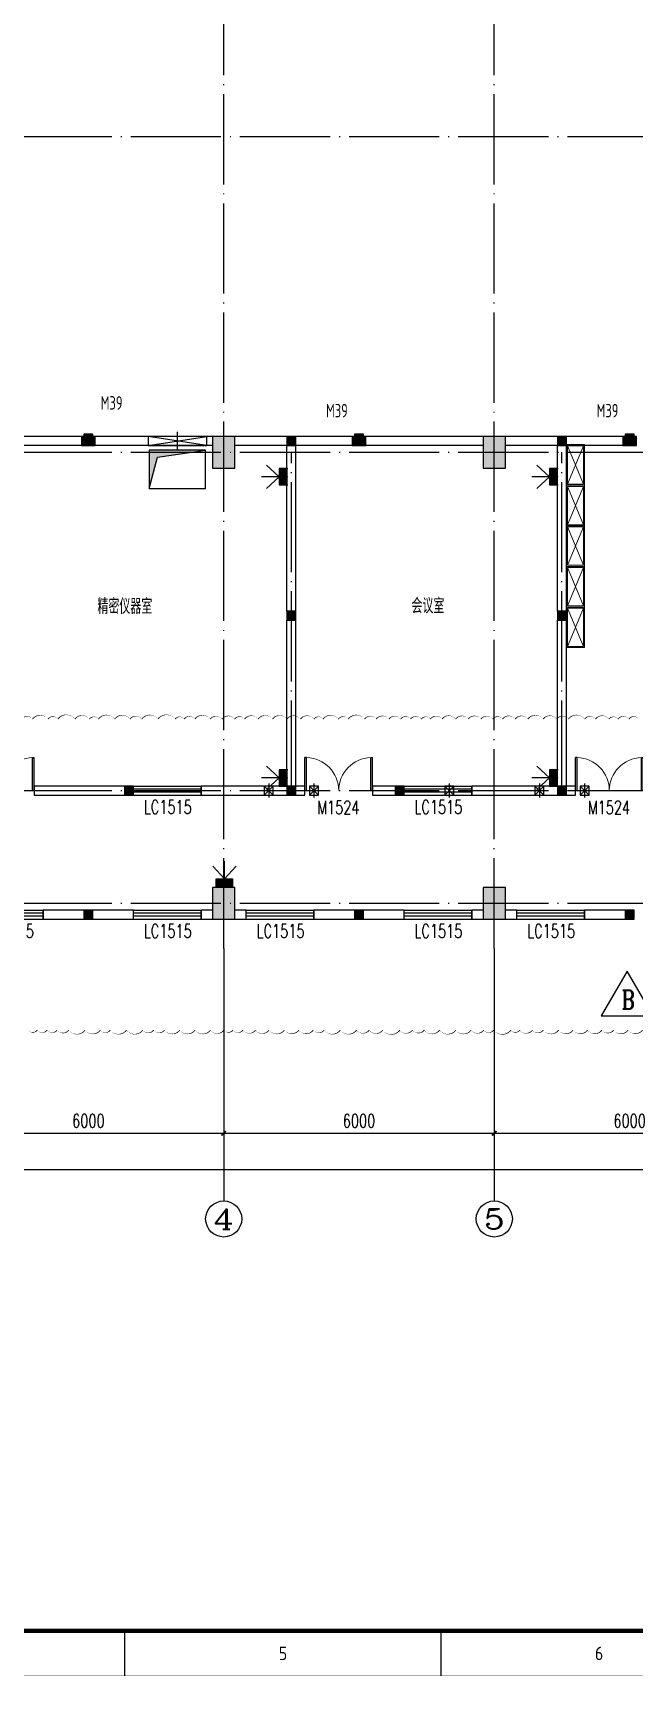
# Model space of a CAD drawing. Extents: x 93518 to 937116, y -359949 to 58022.
# Drawn here: x 794883 to 808214, y -122580 to -86144 of the extents above; entities that cross this region are included whole.
import ezdxf
from ezdxf.enums import TextEntityAlignment as Align

# ---------------------------------------------------------------- set-up
doc = ezdxf.new("R2010")
doc.units = 0
doc.header["$LTSCALE"] = 1000
doc.header["$MEASUREMENT"] = 0
doc.linetypes.add('DOTE', pattern=[2.42, 2, -0.2, 0.02, -0.2])
doc.layers.get('0').update_dxf_attribs({"color": 8, "linetype": 'CONTINUOUS'})
doc.layers.get('Defpoints').update_dxf_attribs({"color": 8, "linetype": 'CONTINUOUS'})
for name, color, linetype in [('-人员定位', 6, 'CONTINUOUS'), ('AXIS', 8, 'CONTINUOUS'), ('AXIS_TEXT', 8, 'CONTINUOUS'), ('COLUMN', 8, 'CONTINUOUS'), ('DOTE', 8, 'DOTE'), ('D洞口', 8, 'CONTINUOUS'), ('PUB_HATCH', 8, 'CONTINUOUS'), ('PUB_TEXT', 8, 'CONTINUOUS'), ('WALL', 8, 'CONTINUOUS'), ('WINDOW', 8, 'CONTINUOUS'), ('WINDOW_TEXT', 8, 'CONTINUOUS')]:
    doc.layers.add(name, color=color, linetype=linetype)
doc.styles.add('_TCH_AXIS', font='complex.shx', dxfattribs={"bigfont": 'GBCBIG.shx'})
doc.styles.add('_TCH_DIM_T3', font='simplex.shx', dxfattribs={"width": 0.705882, "bigfont": 'gbcbig.shx'})
doc.styles.add('_TCH_WINDOW', font='simplex.shx', dxfattribs={"bigfont": 'gbcbig.shx'})
doc.styles.add('COMPLEX', font='geditxt.shx', dxfattribs={"bigfont": 'hztxt1.shx'})
doc.styles.get("Standard").update_dxf_attribs({"font": 'GBENOR', "bigfont": 'GBCBIG'})
doc.styles.add('TSSD_Rein', font='Tssdeng.shx', dxfattribs={"width": 0.7, "bigfont": 'tssdchn.shx'})
doc.dimstyles.new('_TCH_ARCH&&100', dxfattribs={"dimtxt": 297.5, "dimasz": 100, "dimexe": 250, "dimexo": 300, "dimgap": 126.25, "dimtad": 1, "dimdec": 0, "dimzin": 0, "dimdsep": 46, "dimtxsty": '_TCH_DIM_T3', "dimblk": 'ARCHTICK', "dimcen": 0.09, "dimclrt": 7, "dimazin": 2, "dimtfac": 1, "dimtdec": 0, "dimtix": 1, "dimtmove": 2, "dimatfit": 3, "dimfxl": 0, "dimtolj": 1, "dimtzin": 0, "dimarcsym": 0})

# ---------------------------------------------------------------- blocks, each defined once
blk = doc.blocks.new('GEDI_WK_A1')
at = {"color": 3}
for p, q in [((280.33, 0), (280.33, 10)), ((350.42, 0), (350.42, 10))]:
    blk.add_line(p, q, dxfattribs=at)
for points, const_width in [([(0, 0), (841, 0), (841, 594), (0, 594)], 0.1), ([(25, 10), (831, 10), (831, 584), (25, 584)], 1)]:
    blk.add_lwpolyline(points, close=True, dxfattribs=dict(at, const_width=const_width))
for s, p in [('5', (315.38, 5)), ('6', (385.46, 5))]:
    blk.add_text(s, height=3, dxfattribs=at).set_placement(p, align=Align.MIDDLE)
blk = doc.blocks.new('A$C08014D97')
at = {"layer": 'D洞口'}
for points in [[(0, 0), (103, 533), (850, 650), (0, 650)], [(11600, -200), (11779, 491), (12850, 650), (11600, 650)]]:
    blk.add_hatch(color=9, dxfattribs=at).paths.add_polyline_path(points)
for points in [[(0, 650), (850, 650), (850, 0), (0, 0)], [(0, 0), (103, 533), (850, 650), (0, 650)], [(11600, -200), (11779, 491), (12850, 650), (11600, 650)], [(12850, 650), (11600, 650), (11600, -200), (12850, -200)]]:
    blk.add_lwpolyline(points, close=True, dxfattribs=at)
blk = doc.blocks.new('A$C04077A59')
at = {"layer": 'D洞口', "color": 6}
blk.add_lwpolyline([(573, 993), (0, 0), (1146, 0)], close=True, dxfattribs=at)
at = {"layer": 'PUB_TEXT', "style": '_TCH_AXIS', "width": 0.705882}
blk.add_text('B', height=425, dxfattribs=at).set_placement((452, 145))
blk = doc.blocks.new('_ArchTick')
at = {"color": 0, "linetype": 'ByBlock', "const_width": 0.4}
blk.add_lwpolyline([(-0.5, -0.5), (0.5, 0.5)], dxfattribs=at)
blk = doc.blocks.new('*D649')
at = {"layer": 'AXIS', "color": 0, "lineweight": -2, "transparency": 16777216}
for p, q in [((793114, -106744), (793114, -110793)), ((799114, -106744), (799114, -110793)), ((793114, -110543), (799114, -110543))]:
    blk.add_line(p, q, dxfattribs=at)
at = {"layer": 'Defpoints', "color": 0, "transparency": 16777216}
for p in [(793114, -106444), (799114, -106444), (799114, -110543)]:
    blk.add_point(p, dxfattribs=at)
at = {"layer": 'AXIS', "color": 0, "lineweight": -2, "transparency": 16777216, "xscale": 100, "yscale": 100, "zscale": 100, "rotation": 180}
blk.add_blockref('_ArchTick', (793114, -110543), dxfattribs=at)
at = {"layer": 'AXIS', "color": 0, "lineweight": -2, "transparency": 16777216, "xscale": 100, "yscale": 100, "zscale": 100}
blk.add_blockref('_ArchTick', (799114, -110543), dxfattribs=at)
at = {"layer": 'AXIS', "color": 7, "transparency": 16777216, "insert": (796114, -110268), "char_height": 297.5, "attachment_point": 5, "style": '_TCH_DIM_T3'}
blk.add_mtext('\\A1;6000', dxfattribs=at)
blk = doc.blocks.new('*D650')
at = {"layer": 'AXIS', "color": 0, "lineweight": -2, "transparency": 16777216}
for p, q in [((799114, -106744), (799114, -110793)), ((805114, -106744), (805114, -110793)), ((799114, -110543), (805114, -110543))]:
    blk.add_line(p, q, dxfattribs=at)
at = {"layer": 'Defpoints', "color": 0, "transparency": 16777216}
for p in [(799114, -106444), (805114, -106444), (805114, -110543)]:
    blk.add_point(p, dxfattribs=at)
at = {"layer": 'AXIS', "color": 0, "lineweight": -2, "transparency": 16777216, "xscale": 100, "yscale": 100, "zscale": 100, "rotation": 180}
blk.add_blockref('_ArchTick', (799114, -110543), dxfattribs=at)
at = {"layer": 'AXIS', "color": 0, "lineweight": -2, "transparency": 16777216, "xscale": 100, "yscale": 100, "zscale": 100}
blk.add_blockref('_ArchTick', (805114, -110543), dxfattribs=at)
at = {"layer": 'AXIS', "color": 7, "transparency": 16777216, "insert": (802114, -110268), "char_height": 297.5, "attachment_point": 5, "style": '_TCH_DIM_T3'}
blk.add_mtext('\\A1;6000', dxfattribs=at)
blk = doc.blocks.new('*D651')
at = {"layer": 'AXIS', "color": 0, "lineweight": -2, "transparency": 16777216}
for p, q in [((805114, -106744), (805114, -110793)), ((811114, -106744), (811114, -110793)), ((805114, -110543), (811114, -110543))]:
    blk.add_line(p, q, dxfattribs=at)
at = {"layer": 'Defpoints', "color": 0, "transparency": 16777216}
for p in [(805114, -106444), (811114, -106444), (811114, -110543)]:
    blk.add_point(p, dxfattribs=at)
at = {"layer": 'AXIS', "color": 0, "lineweight": -2, "transparency": 16777216, "xscale": 100, "yscale": 100, "zscale": 100, "rotation": 180}
blk.add_blockref('_ArchTick', (805114, -110543), dxfattribs=at)
at = {"layer": 'AXIS', "color": 0, "lineweight": -2, "transparency": 16777216, "xscale": 100, "yscale": 100, "zscale": 100}
blk.add_blockref('_ArchTick', (811114, -110543), dxfattribs=at)
at = {"layer": 'AXIS', "color": 7, "transparency": 16777216, "insert": (808114, -110268), "char_height": 297.5, "attachment_point": 5, "style": '_TCH_DIM_T3'}
blk.add_mtext('\\A1;6000', dxfattribs=at)
blk = doc.blocks.new('*D657')
at = {"layer": 'AXIS', "color": 0, "lineweight": -2, "transparency": 16777216}
for p, q in [((781114, -106744), (781114, -111593)), ((843114, -106744), (843114, -111593)), ((781114, -111343), (843114, -111343))]:
    blk.add_line(p, q, dxfattribs=at)
at = {"layer": 'Defpoints', "color": 0, "transparency": 16777216}
for p in [(781114, -106444), (843114, -106444), (843114, -111343)]:
    blk.add_point(p, dxfattribs=at)
at = {"layer": 'AXIS', "color": 0, "lineweight": -2, "transparency": 16777216, "xscale": 100, "yscale": 100, "zscale": 100, "rotation": 180}
blk.add_blockref('_ArchTick', (781114, -111343), dxfattribs=at)
at = {"layer": 'AXIS', "color": 0, "lineweight": -2, "transparency": 16777216, "xscale": 100, "yscale": 100, "zscale": 100}
blk.add_blockref('_ArchTick', (843114, -111343), dxfattribs=at)
at = {"layer": 'AXIS', "color": 7, "transparency": 16777216, "insert": (812114, -111068), "char_height": 297.5, "attachment_point": 5, "style": '_TCH_DIM_T3'}
blk.add_mtext('\\A1;62000', dxfattribs=at)
blk = doc.blocks.new('_FZH')
blk.add_lwpolyline([(-0.5, -0.5), (0.5, -0.5), (0.5, 0.5), (-0.5, 0.5)], close=True)
at = {"layer": 'PUB_HATCH'}
blk.add_solid([(-0.5, -0.5), (0.5, -0.5), (-0.5, 0.5), (0.5, 0.5)], dxfattribs=at)
blk = doc.blocks.new('_AXISO')
blk.add_circle((0, 0), 0.5)
at = {"layer": 'AXIS_TEXT', "style": 'COMPLEX', "width": 1.041667}
blk.add_attdef('A', text='', height=0.56, dxfattribs=at).set_placement((-0.25, -0.28), (0.25, -0.28), align=Align.FIT)
blk = doc.blocks.new('$DorLib2D$00000002')
for p, q in [((-0.5, 0), (-0.5, 0.4875)), ((-0.475, 0.4875), (-0.5, 0.4875)), ((-0.475, 0), (-0.475, 0.4875)), ((0.475, 0), (0.475, 0.4875)), ((0.475, 0.4875), (0.5, 0.4875)), ((0.5, 0), (0.5, 0.4875)), ((-0.5, 0), (-0.475, 0)), ((0.5, 0), (0.475, 0))]:
    blk.add_line(p, q)
at = {"lineweight": 13}
for centre, start, end in [((-0.4875, 0), 0, 88.53072), ((0.4875, 0), 91.46928, 180)]:
    blk.add_arc(centre, 0.4875, start, end, dxfattribs=at)
blk = doc.blocks.new('$TCHSYS$WIN2D')
for p, q in [((-0.5, 0.5), (0.5, 0.5)), ((-0.5, 0.5), (-0.5, -0.5)), ((0.5, 0.5), (0.5, -0.5)), ((0.5, 0.167), (-0.5, 0.167)), ((0.5, -0.167), (-0.5, -0.167)), ((-0.5, -0.5), (0.5, -0.5))]:
    blk.add_line(p, q)
blk = doc.blocks.new('定位基站')
at = {"layer": '-人员定位', "ltscale": 0.01}
h = blk.add_hatch(color=256, dxfattribs=at)
h.dxf.hatch_style = 1
h.paths.add_polyline_path([(406524, 477798), (406524, 477617), (406162, 477617), (406162, 477798)])
at = {"layer": '-人员定位', "color": 6}
for p, q in [((406343, 477798), (406082, 478077)), ((406343, 477798), (406343, 478186)), ((406343, 477798), (406604, 478077)), ((406162, 477798), (406524, 477798)), ((406162, 477617), (406162, 477798)), ((406343, 477995), (406343, 477995)), ((406524, 477798), (406524, 477617)), ((406524, 477617), (406162, 477617))]:
    blk.add_line(p, q, dxfattribs=at)
for p in [(406343, 477798), (406162, 477617), (406343, 477617), (406524, 477617)]:
    blk.add_point(p, dxfattribs=at)

msp = doc.modelspace()

# ---------------------------------------------------------------- hatches: boundary and pattern name
for points in [[(796213.8, -95094.5), (796213.8, -95044.5), (796013.8, -95044.5), (796013.8, -95094.5)], [(802213.8, -95094.5), (802213.8, -95044.5), (802013.8, -95044.5), (802013.8, -95094.5)], [(808213.8, -95094.5), (808213.8, -95044.5), (808013.8, -95044.5), (808013.8, -95094.5)]]:
    msp.add_hatch(color=256).paths.add_polyline_path(points)

# ---------------------------------------------------------------- linework, layer by layer
for p, q in [((798738.8, -95294.5), (797438.8, -95094.5)), ((797438.8, -95294.5), (798738.8, -95094.5)), ((798088.8, -95398.2), (798088.8, -94994)), ((800013.8, -102844.5), (800213.4, -103044.5)), ((800213.4, -102844.5), (800013.8, -103044.5)), ((800113.8, -102789.6), (800113.8, -103099.4)), ((801013.8, -102844.5), (801213.4, -103044.5)), ((801213.4, -102844.5), (801013.8, -103044.5)), ((801113.8, -102789.6), (801113.8, -103099.4)), ((804013.8, -102844.5), (804213.4, -103044.5)), ((804213.4, -102844.5), (804013.8, -103044.5)), ((804113.8, -102789.6), (804113.8, -103099.4)), ((806013.8, -102844.5), (806213.4, -103044.5)), ((806213.4, -102844.5), (806013.8, -103044.5)), ((806113.8, -102789.6), (806113.8, -103099.4)), ((807013.8, -102844.5), (807213.4, -103044.5)), ((807213.4, -102844.5), (807013.8, -103044.5)), ((807113.8, -102789.6), (807113.8, -103099.4))]:
    msp.add_line(p, q)
at = {"lineweight": 9}
for p, q in [((807088.8, -95299.5), (806738.8, -96149.5)), ((807088.8, -96149.5), (806738.8, -95299.5)), ((807088.8, -96199.5), (806738.8, -97049.5)), ((807088.8, -97049.5), (806738.8, -96199.5)), ((807088.8, -97099.5), (806738.8, -97949.5)), ((807088.8, -97949.5), (806738.8, -97099.5)), ((807088.8, -97999.5), (806738.8, -98849.5)), ((807088.8, -98849.5), (806738.8, -97999.5)), ((807088.8, -98899.5), (806738.8, -99749.5)), ((807088.8, -99749.5), (806738.8, -98899.5))]:
    msp.add_line(p, q, dxfattribs=at)
for points in [[(796013.8, -95044.5), (796013.8, -95094.5), (796213.8, -95094.5), (796213.8, -95044.5), (796013.8, -95044.5)], [(798738.8, -95094.5), (797438.8, -95094.5), (797438.8, -95294.5), (798738.8, -95294.5), (798738.8, -95094.5)], [(802013.8, -95044.5), (802013.8, -95094.5), (802213.8, -95094.5), (802213.8, -95044.5), (802013.8, -95044.5)], [(808013.8, -95044.5), (808013.8, -95094.5), (808213.8, -95094.5), (808213.8, -95044.5), (808013.8, -95044.5)], [(800013.8, -103044.5), (800213.4, -103044.5), (800213.4, -102844.5), (800013.8, -102844.5), (800013.8, -103044.5)], [(801013.8, -103044.5), (801213.4, -103044.5), (801213.4, -102844.5), (801013.8, -102844.5), (801013.8, -103044.5)], [(804013.8, -103044.5), (804213.4, -103044.5), (804213.4, -102844.5), (804013.8, -102844.5), (804013.8, -103044.5)], [(806013.8, -103044.5), (806213.4, -103044.5), (806213.4, -102844.5), (806013.8, -102844.5), (806013.8, -103044.5)], [(807013.8, -103044.5), (807213.4, -103044.5), (807213.4, -102844.5), (807013.8, -102844.5), (807013.8, -103044.5)]]:
    msp.add_lwpolyline(points)
for points in [[(807113.8, -96174.5), (806713.8, -96174.5), (806713.8, -95274.5), (807113.8, -95274.5)], [(807088.8, -96149.5), (806738.8, -96149.5), (806738.8, -95299.5), (807088.8, -95299.5)], [(807113.8, -97074.5), (806713.8, -97074.5), (806713.8, -96174.5), (807113.8, -96174.5)], [(807088.8, -97049.5), (806738.8, -97049.5), (806738.8, -96199.5), (807088.8, -96199.5)], [(807113.8, -97974.5), (806713.8, -97974.5), (806713.8, -97074.5), (807113.8, -97074.5)], [(807088.8, -97949.5), (806738.8, -97949.5), (806738.8, -97099.5), (807088.8, -97099.5)], [(807113.8, -98874.5), (806713.8, -98874.5), (806713.8, -97974.5), (807113.8, -97974.5)], [(807088.8, -98849.5), (806738.8, -98849.5), (806738.8, -97999.5), (807088.8, -97999.5)], [(807113.8, -99774.5), (806713.8, -99774.5), (806713.8, -98874.5), (807113.8, -98874.5)], [(807088.8, -99749.5), (806738.8, -99749.5), (806738.8, -98899.5), (807088.8, -98899.5)]]:
    msp.add_lwpolyline(points, close=True, dxfattribs=at)
for points in [[(808316.2, -101359.6, 0, 20, 0.5), (808096.2, -101359.6, 0, 20, 0.5), (807856.2, -101359.6, 0, 20, 0.5), (807656.2, -101359.6, 0, 20, 0.5), (807356.2, -101359.6, 0, 20, 0.5), (807116.2, -101359.6, 0, 20, 0.5), (806756.2, -101359.6, 0, 20, 0.5), (806496.2, -101359.6, 0, 20, 0.5), (806196.2, -101359.6, 0, 20, 0.5), (805856.2, -101359.6, 0, 20, 0.5), (805576.2, -101359.6, 0, 20, 0.5), (805296.2, -101359.6, 0, 20, 0.5), (805076.2, -101359.6, 0, 20, 0.5), (804816.2, -101359.6, 0, 20, 0.5), (804536.2, -101359.6, 0, 20, 0.5), (804256.2, -101359.6, 0, 20, 0.5), (803956.2, -101359.6, 0, 20, 0.5), (803696.2, -101359.6, 0, 20, 0.5), (803496.2, -101359.6, 0, 20, 0.5), (803256.2, -101359.6, 0, 20, 0.5), (803036.2, -101359.6, 0, 20, 0.5), (802776.2, -101359.6, 0, 20, 0.5), (802496.2, -101359.6, 0, 20, 0.5), (802236.2, -101359.6, 0, 20, 0.5), (801876.2, -101359.6, 0, 20, 0.5), (801656.2, -101359.6, 0, 20, 0.5), (801316.2, -101359.6, 0, 20, 0.5), (801116.2, -101359.6, 0, 20, 0.5), (800816.2, -101359.6, 0, 20, 0.5), (800516.2, -101359.6, 0, 20, 0.5), (800196.2, -101359.6, 0, 20, 0.5), (799876.2, -101359.6, 0, 20, 0.5), (799576.2, -101359.6, 0, 20, 0.5), (799356.2, -101359.6, 0, 20, 0.5), (799076.2, -101359.6, 0, 20, 0.5), (798816.2, -101359.6, 0, 20, 0.5), (798476.2, -101359.6, 0, 20, 0.5), (798236.2, -101359.6, 0, 20, 0.5), (798036.2, -101359.6, 0, 20, 0.5), (797656.2, -101359.6, 0, 20, 0.5), (797296.2, -101359.6, 0, 20, 0.5), (797036.2, -101359.6, 0, 20, 0.5), (796696.2, -101359.6, 0, 20, 0.5), (796336.2, -101359.6, 0, 20, 0.5), (796136.2, -101359.6, 0, 20, 0.5), (795816.2, -101359.6, 0, 20, 0.5), (795436.2, -101359.6, 0, 20, 0.5), (795216.2, -101359.6, 0, 20, 0.5), (794876.2, -101359.6, 0, 20, 0.5), (794636.2, -101359.6, 0, 20, 0.5)], [(794780.1, -108256.1, 0, 20, 0.5), (794980.1, -108256.1, 0, 20, 0.5), (795200.1, -108256.1, 0, 20, 0.5), (795420.1, -108256.1, 0, 20, 0.5), (795680.1, -108256.1, 0, 20, 0.5), (796040.1, -108256.1, 0, 20, 0.5), (796380.1, -108256.1, 0, 20, 0.5), (796600.1, -108256.1, 0, 20, 0.5), (796960.1, -108256.1, 0, 20, 0.5), (797320.1, -108256.1, 0, 20, 0.5), (797560.1, -108256.1, 0, 20, 0.5), (797800.1, -108256.1, 0, 20, 0.5), (798140.1, -108256.1, 0, 20, 0.5), (798480.1, -108256.1, 0, 20, 0.5), (798820.1, -108256.1, 0, 20, 0.5), (799120.1, -108256.1, 0, 20, 0.5), (799320.1, -108256.1, 0, 20, 0.5), (799540.1, -108256.1, 0, 20, 0.5), (799820.1, -108256.1, 0, 20, 0.5), (800120.1, -108256.1, 0, 20, 0.5), (800460.1, -108256.1, 0, 20, 0.5), (800780.1, -108256.1, 0, 20, 0.5), (801100.1, -108256.1, 0, 20, 0.5), (801340.1, -108256.1, 0, 20, 0.5), (801700.1, -108256.1, 0, 20, 0.5), (802060.1, -108256.1, 0, 20, 0.5), (802340.1, -108256.1, 0, 20, 0.5), (802640.1, -108256.1, 0, 20, 0.5), (803020.1, -108256.1, 0, 20, 0.5), (803300.1, -108256.1, 0, 20, 0.5), (803560.1, -108256.1, 0, 20, 0.5), (803900.1, -108256.1, 0, 20, 0.5), (804260.1, -108256.1, 0, 20, 0.5), (804600.1, -108256.1, 0, 20, 0.5), (804880.1, -108256.1, 0, 20, 0.5), (805100.1, -108256.1, 0, 20, 0.5), (805480.1, -108256.1, 0, 20, 0.5), (805680.1, -108256.1, 0, 20, 0.5), (805960.1, -108256.1, 0, 20, 0.5), (806200.1, -108256.1, 0, 20, 0.5), (806540.1, -108256.1, 0, 20, 0.5), (806860.1, -108256.1, 0, 20, 0.5), (807180.1, -108256.1, 0, 20, 0.5), (807500.1, -108256.1, 0, 20, 0.5), (807760.1, -108256.1, 0, 20, 0.5), (808080.1, -108256.1, 0, 20, 0.5), (808400.1, -108256.1, 0, 20, 0.5)]]:
    msp.add_lwpolyline(points, format="xyseb")
at = {"layer": 'AXIS'}
for p, q in [((799113.8, -106444.5), (799113.8, -112043.3)), ((805113.8, -106444.5), (805113.8, -112043.3))]:
    msp.add_line(p, q, dxfattribs=at)
at = {"layer": 'DOTE'}
for p, q in [((799113.8, -106444.5), (799113.8, -72444.5)), ((805113.8, -106444.5), (805113.8, -72444.5)), ((780113.8, -88444.5), (844113.8, -88444.5)), ((780113.8, -95444.5), (844113.8, -95444.5)), ((800613.8, -102944.5), (800613.8, -95444.5)), ((806613.8, -102944.5), (806613.8, -95444.5)), ((780113.8, -102944.5), (844113.8, -102944.5)), ((780113.8, -105444.5), (844113.8, -105444.5))]:
    msp.add_line(p, q, dxfattribs=at)
at = {"layer": 'WALL'}
for p, q in [((795963.8, -95094.5), (793363.8, -95094.5)), ((798863.8, -95094.5), (796263.8, -95094.5)), ((800513.8, -95094.5), (799363.8, -95094.5)), ((801963.8, -95094.5), (800713.8, -95094.5)), ((804863.8, -95094.5), (802263.8, -95094.5)), ((806513.8, -95094.5), (805363.8, -95094.5)), ((807963.8, -95094.5), (806713.8, -95094.5)), ((795963.8, -95294.5), (793363.8, -95294.5)), ((798863.8, -95294.5), (796263.8, -95294.5)), ((800513.8, -95294.5), (799363.8, -95294.5)), ((800513.8, -98969.5), (800513.8, -95294.5)), ((800713.8, -98969.5), (800713.8, -95294.5)), ((801963.8, -95294.5), (800713.8, -95294.5)), ((804863.8, -95294.5), (802263.8, -95294.5)), ((806513.8, -95294.5), (805363.8, -95294.5)), ((806513.8, -98969.5), (806513.8, -95294.5)), ((806713.8, -98969.5), (806713.8, -95294.5)), ((807963.8, -95294.5), (806713.8, -95294.5)), ((800513.8, -102844.5), (800513.8, -99169.5)), ((800713.8, -102844.5), (800713.8, -99169.5)), ((806513.8, -102844.5), (806513.8, -99169.5)), ((806713.8, -102844.5), (806713.8, -99169.5)), ((796913.8, -102844.5), (794913.8, -102844.5)), ((794913.8, -102844.5), (794913.8, -103044.5)), ((794913.8, -103044.5), (796913.8, -103044.5)), ((800513.8, -102844.5), (798613.8, -102844.5)), ((798613.8, -102844.5), (798613.8, -103044.5)), ((798613.8, -103044.5), (800513.8, -103044.5)), ((800913.8, -102844.5), (800713.8, -102844.5)), ((800713.8, -103044.5), (800913.8, -103044.5)), ((800913.8, -103044.5), (800913.8, -102844.5)), ((802913.8, -102844.5), (802413.8, -102844.5)), ((802413.8, -102844.5), (802413.8, -103044.5)), ((802413.8, -103044.5), (802913.8, -103044.5)), ((806513.8, -102844.5), (804613.8, -102844.5)), ((804613.8, -102844.5), (804613.8, -103044.5)), ((804613.8, -103044.5), (806513.8, -103044.5)), ((806913.8, -102844.5), (806713.8, -102844.5)), ((806713.8, -103044.5), (806913.8, -103044.5)), ((806913.8, -103044.5), (806913.8, -102844.5)), ((796013.8, -105594.5), (795113.8, -105594.5)), ((795113.8, -105594.5), (795113.8, -105794.5)), ((797113.8, -105594.5), (796213.8, -105594.5)), ((797113.8, -105794.5), (797113.8, -105594.5)), ((798863.8, -105594.5), (798613.8, -105594.5)), ((798613.8, -105594.5), (798613.8, -105794.5)), ((799613.8, -105594.5), (799363.8, -105594.5)), ((799613.8, -105794.5), (799613.8, -105594.5)), ((802013.8, -105594.5), (801113.8, -105594.5)), ((801113.8, -105594.5), (801113.8, -105794.5)), ((803113.8, -105594.5), (802213.8, -105594.5)), ((803113.8, -105794.5), (803113.8, -105594.5)), ((804863.8, -105594.5), (804613.8, -105594.5)), ((804613.8, -105594.5), (804613.8, -105794.5)), ((805613.8, -105594.5), (805363.8, -105594.5)), ((805613.8, -105794.5), (805613.8, -105594.5)), ((808013.8, -105594.5), (807113.8, -105594.5)), ((807113.8, -105594.5), (807113.8, -105794.5)), ((795113.8, -105794.5), (796013.8, -105794.5)), ((796213.8, -105794.5), (797113.8, -105794.5)), ((798613.8, -105794.5), (798863.8, -105794.5)), ((799363.8, -105794.5), (799613.8, -105794.5)), ((801113.8, -105794.5), (802013.8, -105794.5)), ((802213.8, -105794.5), (803113.8, -105794.5)), ((804613.8, -105794.5), (804863.8, -105794.5)), ((805363.8, -105794.5), (805613.8, -105794.5)), ((807113.8, -105794.5), (808013.8, -105794.5))]:
    msp.add_line(p, q, dxfattribs=at)

# ---------------------------------------------------------------- block references
at = {"layer": '-人员定位', "xscale": -1, "rotation": 90}
for p in [(1278141.6, 310355.6), (1284134.9, 310355.6), (1278141.6, 303679.4), (1284134.9, 303679.4)]:
    msp.add_blockref('定位基站', p, dxfattribs=at)
at = {"layer": '-人员定位'}
msp.add_blockref('定位基站', (392788.1, -582697.1), dxfattribs=at)
at = {"xscale": 100, "yscale": 100, "zscale": 100}
msp.add_blockref('GEDI_WK_A1', (768891.4, -122574.9), dxfattribs=at)
msp.add_blockref('A$C08014D97', (785863.8, -96044.5))
at = {"layer": 'AXIS'}
ref = msp.add_blockref('_AXISO', (799113.8, -112443.3), dxfattribs=dict(at, xscale=800, yscale=800, zscale=800))
ref.add_attrib('A', '4', dxfattribs={"layer": 'AXIS_TEXT', "height": 452.5, "style": '_TCH_AXIS', "width": 1.3125}).set_placement((798887.5, -112669.5), (799340, -112669.5), align=Align.FIT)
ref = msp.add_blockref('_AXISO', (805113.8, -112443.3), dxfattribs=dict(at, xscale=800, yscale=800, zscale=800))
ref.add_attrib('A', '5', dxfattribs={"layer": 'AXIS_TEXT', "height": 452.5, "style": '_TCH_AXIS', "width": 1.5}).set_placement((804887.5, -112669.5), (805340, -112669.5), align=Align.FIT)
at = {"layer": 'COLUMN'}
for p, xscale, yscale, zscale in [((796113.8, -95194.5), 300, 200, 200), ((799113.8, -95444.5), 500, 700, 700), ((800613.8, -95194.5), 200, 200, 200), ((802113.8, -95194.5), 300, 200, 200), ((805113.8, -95444.5), 500, 700, 700), ((806613.8, -95194.5), 200, 200, 200), ((808113.8, -95194.5), 300, 200, 200), ((800613.8, -99069.5), 200, 200, 200), ((806613.8, -99069.5), 200, 200, 200), ((797013.8, -102944.5), 200, 200, 200), ((800613.8, -102944.5), 200, 200, 200), ((803013.8, -102944.5), 200, 200, 200), ((806613.8, -102944.5), 200, 200, 200), ((799113.8, -105444.5), 500, 700, 700), ((805113.8, -105444.5), 500, 700, 700), ((796113.8, -105694.5), 200, 200, 200), ((802113.8, -105694.5), 200, 200, 200), ((808113.8, -105694.5), 200, 200, 200)]:
    msp.add_blockref('_FZH', p, dxfattribs=dict(at, xscale=xscale, yscale=yscale, zscale=zscale))
at = {"layer": 'D洞口'}
msp.add_blockref('A$C04077A59', (807486.5, -107938.5), dxfattribs=at)
at = {"layer": 'WINDOW'}
ref = msp.add_blockref('$DorLib2D$00000002', (794163.8, -102944.5), dxfattribs=dict(at, xscale=-1500, yscale=1500, zscale=-1500))
ref.add_attrib('A', 'M1524', (793688.8, -103468.2), dxfattribs={"layer": 'WINDOW_TEXT', "height": 297.5, "style": '_TCH_WINDOW', "width": 0.705882})
ref = msp.add_blockref('$DorLib2D$00000002', (801663.8, -102944.5), dxfattribs=dict(at, xscale=-1500, yscale=1500, zscale=-1500))
ref.add_attrib('A', 'M1524', (801188.8, -103468.2), dxfattribs={"layer": 'WINDOW_TEXT', "height": 297.5, "style": '_TCH_WINDOW', "width": 0.705882})
ref = msp.add_blockref('$DorLib2D$00000002', (807663.8, -102944.5), dxfattribs=dict(at, xscale=-1500, yscale=1500, zscale=-1500))
ref.add_attrib('A', 'M1524', (807188.8, -103468.2), dxfattribs={"layer": 'WINDOW_TEXT', "height": 297.5, "style": '_TCH_WINDOW', "width": 0.705882})
ref = msp.add_blockref('$TCHSYS$WIN2D', (797863.8, -102944.5), dxfattribs=dict(at, xscale=1500, yscale=-200, zscale=1500))
ref.add_attrib('A', 'LC1515', (797343.8, -103457.5), dxfattribs={"layer": 'WINDOW_TEXT', "height": 297.5, "style": '_TCH_WINDOW', "width": 0.705882})
ref = msp.add_blockref('$TCHSYS$WIN2D', (803863.8, -102944.5), dxfattribs=dict(at, xscale=1500, yscale=-200, zscale=1500))
ref.add_attrib('A', 'LC1515', (803343.8, -103457.5), dxfattribs={"layer": 'WINDOW_TEXT', "height": 297.5, "style": '_TCH_WINDOW', "width": 0.705882})
ref = msp.add_blockref('$TCHSYS$WIN2D', (794363.8, -105694.5), dxfattribs=dict(at, xscale=1500, yscale=-200, zscale=1500))
ref.add_attrib('A', 'LC1515', (793843.8, -106207.5), dxfattribs={"layer": 'WINDOW_TEXT', "height": 297.5, "style": '_TCH_WINDOW', "width": 0.705882})
ref = msp.add_blockref('$TCHSYS$WIN2D', (797863.8, -105694.5), dxfattribs=dict(at, xscale=1500, yscale=-200, zscale=1500))
ref.add_attrib('A', 'LC1515', (797343.8, -106207.5), dxfattribs={"layer": 'WINDOW_TEXT', "height": 297.5, "style": '_TCH_WINDOW', "width": 0.705882})
ref = msp.add_blockref('$TCHSYS$WIN2D', (800363.8, -105694.5), dxfattribs=dict(at, xscale=1500, yscale=-200, zscale=1500))
ref.add_attrib('A', 'LC1515', (799843.8, -106207.5), dxfattribs={"layer": 'WINDOW_TEXT', "height": 297.5, "style": '_TCH_WINDOW', "width": 0.705882})
ref = msp.add_blockref('$TCHSYS$WIN2D', (803863.8, -105694.5), dxfattribs=dict(at, xscale=1500, yscale=-200, zscale=1500))
ref.add_attrib('A', 'LC1515', (803343.8, -106207.5), dxfattribs={"layer": 'WINDOW_TEXT', "height": 297.5, "style": '_TCH_WINDOW', "width": 0.705882})
ref = msp.add_blockref('$TCHSYS$WIN2D', (806363.8, -105694.5), dxfattribs=dict(at, xscale=1500, yscale=-200, zscale=1500))
ref.add_attrib('A', 'LC1515', (805843.8, -106207.5), dxfattribs={"layer": 'WINDOW_TEXT', "height": 297.5, "style": '_TCH_WINDOW', "width": 0.705882})

# ---------------------------------------------------------------- texts
at = {"layer": 'PUB_TEXT', "color": 6, "style": 'TSSD_Rein', "width": 0.7}
for p in [(796385.7, -94499.2), (801381.4, -94671), (807381.4, -94671)]:
    msp.add_text('M39', height=300, dxfattribs=at).set_placement(p)
at = {"layer": 'PUB_TEXT'}
for s, p in [('精密仪器室', (796314.7, -99028)), ('会议室', (803277.9, -99016.3))]:
    msp.add_text(s, height=337.59, dxfattribs=at).set_placement(p)

# ---------------------------------------------------------------- dimensions: what is measured, and where the dimension line sits
at = {"layer": 'AXIS'}
for p1, p2, distance, picture, middle in [((781113.8, -106444.5), (843113.8, -106444.5), -4898.8, '*D657', (812113.8, -111068.3)), ((793113.8, -106444.5), (799113.8, -106444.5), -4098.8, '*D649', (796113.8, -110268.3)), ((799113.8, -106444.5), (805113.8, -106444.5), -4098.8, '*D650', (802113.8, -110268.3)), ((805113.8, -106444.5), (811113.8, -106444.5), -4098.8, '*D651', (808113.8, -110268.3))]:
    dim = msp.add_aligned_dim(p1=p1, p2=p2, distance=distance, dimstyle='_TCH_ARCH&&100', dxfattribs=at)
    dim.commit()
    dim.dimension.update_dxf_attribs({"geometry": picture, "text_midpoint": middle})

doc.saveas('drawing.dxf')
